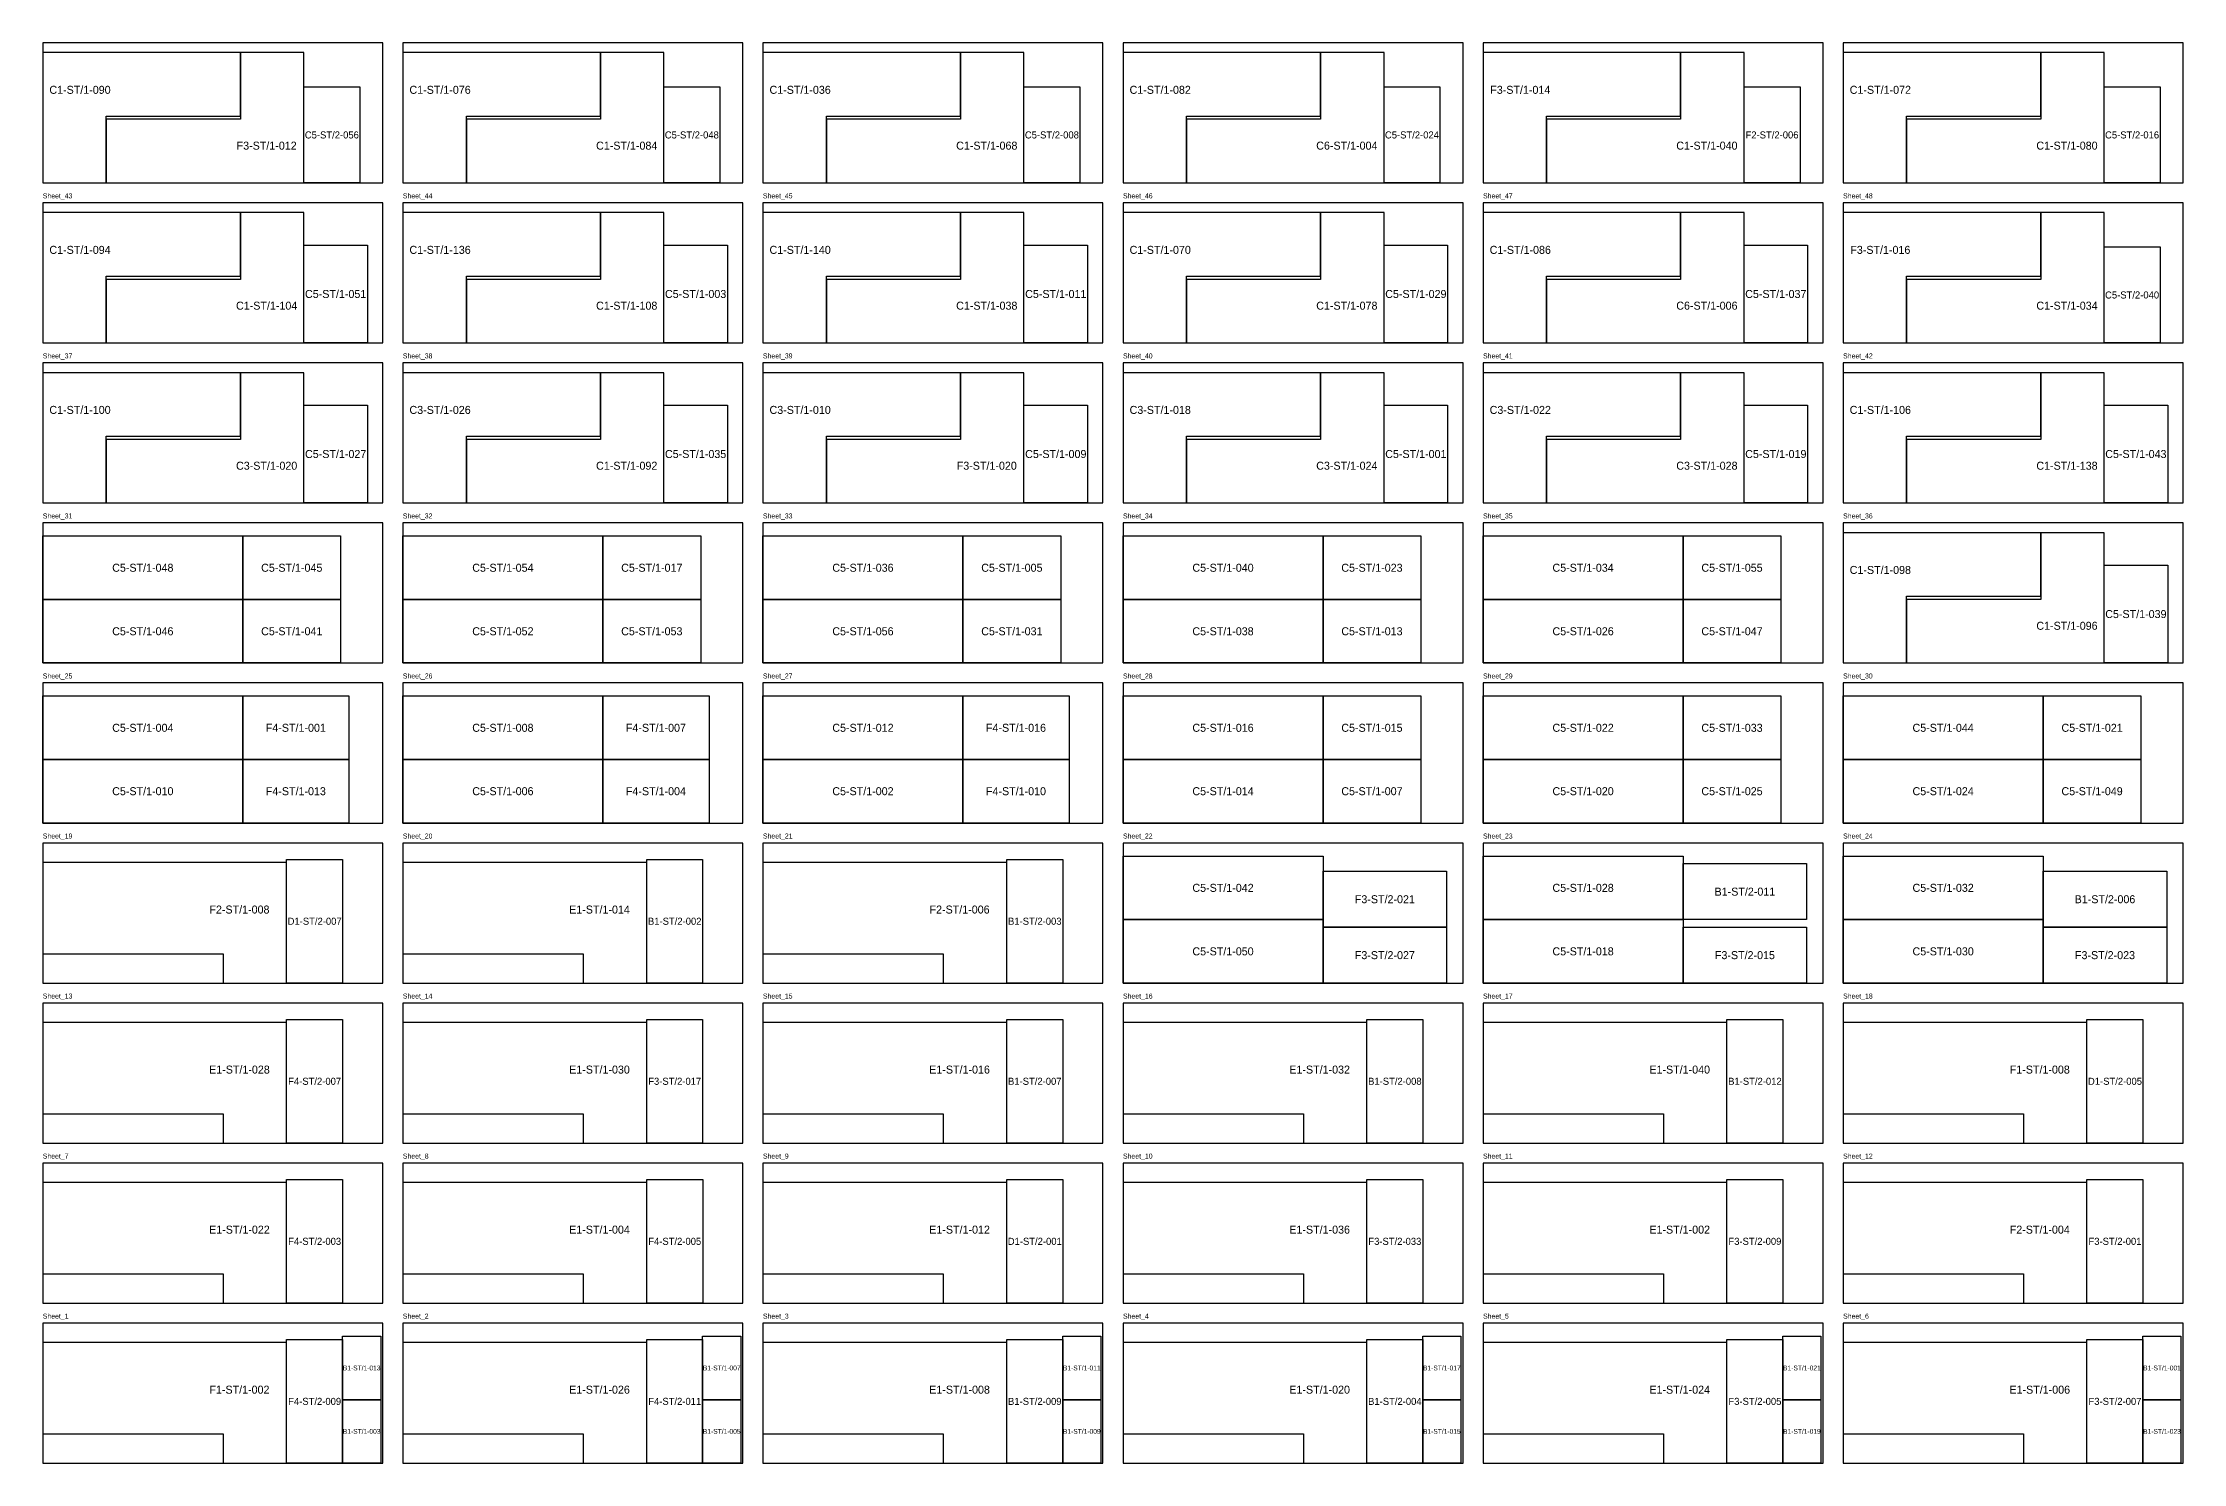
# Model space of a CAD drawing. Header units: millimetres. Extents: x 0 to 21400, y 0 to 52698.
# Drawn here: x 0 to 21400, y 0 to 14200 of the extents above; entities that cross this region are included whole.
import ezdxf
from ezdxf.enums import TextEntityAlignment as Align

# ---------------------------------------------------------------- set-up
doc = ezdxf.new("R2010")
doc.units = ezdxf.units.MM
for name, color, linetype in [('NUMBERS', 7, 'Continuous'), ('OUTER', 7, 'Continuous'), ('SHEET_BORDER', 7, 'Continuous')]:
    doc.layers.add(name, color=color, linetype=linetype)

msp = doc.modelspace()

# ---------------------------------------------------------------- linework, layer by layer
at = {"layer": 'OUTER'}
for points in [[(0, 14102), (0, 12800), (635, 12800), (635, 13467), (1975, 13467), (1975, 14102), (0, 14102)], [(2610, 12800), (2610, 14102), (1975, 14102), (1975, 13435), (635, 13435), (635, 12800), (2610, 12800)], [(3600, 14102), (3600, 12800), (4235, 12800), (4235, 13467), (5575, 13467), (5575, 14102), (3600, 14102)], [(6210, 12800), (6210, 14102), (5575, 14102), (5575, 13435), (4235, 13435), (4235, 12800), (6210, 12800)], [(7200, 14102), (7200, 12800), (7835, 12800), (7835, 13467), (9175, 13467), (9175, 14102), (7200, 14102)], [(9810, 12800), (9810, 14102), (9175, 14102), (9175, 13435), (7835, 13435), (7835, 12800), (9810, 12800)], [(10800, 14102), (10800, 12800), (11435, 12800), (11435, 13467), (12775, 13467), (12775, 14102), (10800, 14102)], [(13410, 12800), (13410, 14102), (12775, 14102), (12775, 13435), (11435, 13435), (11435, 12800), (13410, 12800)], [(14400, 14102), (14400, 12800), (15035, 12800), (15035, 13467), (16375, 13467), (16375, 14102), (14400, 14102)], [(17010, 12800), (17010, 14102), (16375, 14102), (16375, 13435), (15035, 13435), (15035, 12800), (17010, 12800)], [(18000, 14102), (18000, 12800), (18635, 12800), (18635, 13467), (19975, 13467), (19975, 14102), (18000, 14102)], [(20610, 12800), (20610, 14102), (19975, 14102), (19975, 13435), (18635, 13435), (18635, 12800), (20610, 12800)], [(2610, 12800), (2610, 13759), (3169, 13759), (3169, 12800), (2610, 12800)], [(6210, 12800), (6210, 13759), (6769, 13759), (6769, 12800), (6210, 12800)], [(9810, 12800), (9810, 13759), (10369, 13759), (10369, 12800), (9810, 12800)], [(13410, 12800), (13410, 13759), (13969, 13759), (13969, 12800), (13410, 12800)], [(17010, 12800), (17010, 13759), (17569, 13759), (17569, 12800), (17010, 12800)], [(20610, 12800), (20610, 13759), (21169, 13759), (21169, 12800), (20610, 12800)], [(0, 12502), (0, 11200), (635, 11200), (635, 11867), (1975, 11867), (1975, 12502), (0, 12502)], [(2610, 11200), (2610, 12502), (1975, 12502), (1975, 11835), (635, 11835), (635, 11200), (2610, 11200)], [(3600, 12502), (3600, 11200), (4235, 11200), (4235, 11867), (5575, 11867), (5575, 12502), (3600, 12502)], [(6210, 11200), (6210, 12502), (5575, 12502), (5575, 11835), (4235, 11835), (4235, 11200), (6210, 11200)], [(7200, 12502), (7200, 11200), (7835, 11200), (7835, 11867), (9175, 11867), (9175, 12502), (7200, 12502)], [(9810, 11200), (9810, 12502), (9175, 12502), (9175, 11835), (7835, 11835), (7835, 11200), (9810, 11200)], [(10800, 12502), (10800, 11200), (11435, 11200), (11435, 11867), (12775, 11867), (12775, 12502), (10800, 12502)], [(13410, 11200), (13410, 12502), (12775, 12502), (12775, 11835), (11435, 11835), (11435, 11200), (13410, 11200)], [(14400, 12502), (14400, 11200), (15035, 11200), (15035, 11867), (16375, 11867), (16375, 12502), (14400, 12502)], [(17010, 11200), (17010, 12502), (16375, 12502), (16375, 11835), (15035, 11835), (15035, 11200), (17010, 11200)], [(18000, 12502), (18000, 11200), (18635, 11200), (18635, 11867), (19975, 11867), (19975, 12502), (18000, 12502)], [(20610, 11200), (20610, 12502), (19975, 12502), (19975, 11835), (18635, 11835), (18635, 11200), (20610, 11200)], [(2610, 11200), (2610, 12178), (3245, 12178), (3245, 11200), (2610, 11200)], [(6210, 11200), (6210, 12178), (6845, 12178), (6845, 11200), (6210, 11200)], [(9810, 11200), (9810, 12178), (10445, 12178), (10445, 11200), (9810, 11200)], [(13410, 11200), (13410, 12178), (14045, 12178), (14045, 11200), (13410, 11200)], [(17010, 11200), (17010, 12178), (17645, 12178), (17645, 11200), (17010, 11200)], [(20610, 11200), (20610, 12159), (21169, 12159), (21169, 11200), (20610, 11200)], [(0, 10902), (0, 9600), (635, 9600), (635, 10267), (1975, 10267), (1975, 10902), (0, 10902)], [(2610, 9600), (2610, 10902), (1975, 10902), (1975, 10235), (635, 10235), (635, 9600), (2610, 9600)], [(3600, 10902), (3600, 9600), (4235, 9600), (4235, 10267), (5575, 10267), (5575, 10902), (3600, 10902)], [(6210, 9600), (6210, 10902), (5575, 10902), (5575, 10235), (4235, 10235), (4235, 9600), (6210, 9600)], [(7200, 10902), (7200, 9600), (7835, 9600), (7835, 10267), (9175, 10267), (9175, 10902), (7200, 10902)], [(9810, 9600), (9810, 10902), (9175, 10902), (9175, 10235), (7835, 10235), (7835, 9600), (9810, 9600)], [(10800, 10902), (10800, 9600), (11435, 9600), (11435, 10267), (12775, 10267), (12775, 10902), (10800, 10902)], [(13410, 9600), (13410, 10902), (12775, 10902), (12775, 10235), (11435, 10235), (11435, 9600), (13410, 9600)], [(14400, 10902), (14400, 9600), (15035, 9600), (15035, 10267), (16375, 10267), (16375, 10902), (14400, 10902)], [(17010, 9600), (17010, 10902), (16375, 10902), (16375, 10235), (15035, 10235), (15035, 9600), (17010, 9600)], [(18000, 10902), (18000, 9600), (18635, 9600), (18635, 10267), (19975, 10267), (19975, 10902), (18000, 10902)], [(20610, 9600), (20610, 10902), (19975, 10902), (19975, 10235), (18635, 10235), (18635, 9600), (20610, 9600)], [(2610, 9600), (2610, 10578), (3245, 10578), (3245, 9600), (2610, 9600)], [(6210, 9600), (6210, 10578), (6845, 10578), (6845, 9600), (6210, 9600)], [(9810, 9600), (9810, 10578), (10445, 10578), (10445, 9600), (9810, 9600)], [(13410, 9600), (13410, 10578), (14045, 10578), (14045, 9600), (13410, 9600)], [(17010, 9600), (17010, 10578), (17645, 10578), (17645, 9600), (17010, 9600)], [(21245, 10578), (21245, 9600), (20610, 9600), (20610, 10578), (21245, 10578)], [(0, 9270), (2000, 9270), (2000, 8635), (0, 8635), (0, 9270)], [(2000, 9270), (2978, 9270), (2978, 8635), (2000, 8635), (2000, 9270)], [(3600, 9270), (5600, 9270), (5600, 8635), (3600, 8635), (3600, 9270)], [(5600, 9270), (6578, 9270), (6578, 8635), (5600, 8635), (5600, 9270)], [(7200, 9270), (9200, 9270), (9200, 8635), (7200, 8635), (7200, 9270)], [(9200, 9270), (10178, 9270), (10178, 8635), (9200, 8635), (9200, 9270)], [(10800, 9270), (12800, 9270), (12800, 8635), (10800, 8635), (10800, 9270)], [(12800, 9270), (13778, 9270), (13778, 8635), (12800, 8635), (12800, 9270)], [(14400, 9270), (16400, 9270), (16400, 8635), (14400, 8635), (14400, 9270)], [(16400, 9270), (17378, 9270), (17378, 8635), (16400, 8635), (16400, 9270)], [(18000, 9302), (18000, 8000), (18635, 8000), (18635, 8667), (19975, 8667), (19975, 9302), (18000, 9302)], [(20610, 8000), (20610, 9302), (19975, 9302), (19975, 8635), (18635, 8635), (18635, 8000), (20610, 8000)], [(20610, 8000), (20610, 8978), (21245, 8978), (21245, 8000), (20610, 8000)], [(0, 8635), (2000, 8635), (2000, 8000), (0, 8000), (0, 8635)], [(2000, 8635), (2978, 8635), (2978, 8000), (2000, 8000), (2000, 8635)], [(3600, 8635), (5600, 8635), (5600, 8000), (3600, 8000), (3600, 8635)], [(5600, 8635), (6578, 8635), (6578, 8000), (5600, 8000), (5600, 8635)], [(7200, 8635), (9200, 8635), (9200, 8000), (7200, 8000), (7200, 8635)], [(9200, 8635), (10178, 8635), (10178, 8000), (9200, 8000), (9200, 8635)], [(10800, 8635), (12800, 8635), (12800, 8000), (10800, 8000), (10800, 8635)], [(12800, 8635), (13778, 8635), (13778, 8000), (12800, 8000), (12800, 8635)], [(14400, 8635), (16400, 8635), (16400, 8000), (14400, 8000), (14400, 8635)], [(16400, 8635), (17378, 8635), (17378, 8000), (16400, 8000), (16400, 8635)], [(0, 7670), (2000, 7670), (2000, 7035), (0, 7035), (0, 7670)], [(2000, 7670), (3061, 7670), (3061, 7035), (2000, 7035), (2000, 7670)], [(3600, 7670), (5600, 7670), (5600, 7035), (3600, 7035), (3600, 7670)], [(5600, 7670), (6661, 7670), (6661, 7035), (5600, 7035), (5600, 7670)], [(7200, 7670), (9200, 7670), (9200, 7035), (7200, 7035), (7200, 7670)], [(9200, 7670), (10261, 7670), (10261, 7035), (9200, 7035), (9200, 7670)], [(10800, 7670), (12800, 7670), (12800, 7035), (10800, 7035), (10800, 7670)], [(12800, 7670), (13778, 7670), (13778, 7035), (12800, 7035), (12800, 7670)], [(14400, 7670), (16400, 7670), (16400, 7035), (14400, 7035), (14400, 7670)], [(16400, 7670), (17378, 7670), (17378, 7035), (16400, 7035), (16400, 7670)], [(18000, 7670), (20000, 7670), (20000, 7035), (18000, 7035), (18000, 7670)], [(20000, 7670), (20978, 7670), (20978, 7035), (20000, 7035), (20000, 7670)], [(0, 7035), (2000, 7035), (2000, 6400), (0, 6400), (0, 7035)], [(2000, 7035), (3061, 7035), (3061, 6400), (2000, 6400), (2000, 7035)], [(3600, 7035), (5600, 7035), (5600, 6400), (3600, 6400), (3600, 7035)], [(5600, 7035), (6661, 7035), (6661, 6400), (5600, 6400), (5600, 7035)], [(7200, 7035), (9200, 7035), (9200, 6400), (7200, 6400), (7200, 7035)], [(9200, 7035), (10261, 7035), (10261, 6400), (9200, 6400), (9200, 7035)], [(10800, 7035), (12800, 7035), (12800, 6400), (10800, 6400), (10800, 7035)], [(12800, 7035), (13778, 7035), (13778, 6400), (12800, 6400), (12800, 7035)], [(14400, 7035), (16400, 7035), (16400, 6400), (14400, 6400), (14400, 7035)], [(16400, 7035), (17378, 7035), (17378, 6400), (16400, 6400), (16400, 7035)], [(18000, 7035), (20000, 7035), (20000, 6400), (18000, 6400), (18000, 7035)], [(20000, 7035), (20978, 7035), (20978, 6400), (20000, 6400), (20000, 7035)], [(1803, 5092), (1803, 4800), (2438, 4800), (2438, 6006), (0, 6006), (0, 5092), (1803, 5092)], [(2438, 4800), (2438, 6035), (2997, 6035), (2997, 4800), (2438, 4800)], [(5403, 5092), (5403, 4800), (6038, 4800), (6038, 6006), (3600, 6006), (3600, 5092), (5403, 5092)], [(6038, 4800), (6038, 6035), (6597, 6035), (6597, 4800), (6038, 4800)], [(9003, 5092), (9003, 4800), (9638, 4800), (9638, 6006), (7200, 6006), (7200, 5092), (9003, 5092)], [(9638, 4800), (9638, 6035), (10197, 6035), (10197, 4800), (9638, 4800)], [(10800, 6070), (12800, 6070), (12800, 5435), (10800, 5435), (10800, 6070)], [(14400, 6070), (16400, 6070), (16400, 5435), (14400, 5435), (14400, 6070)], [(16400, 5994), (17635, 5994), (17635, 5435), (16400, 5435), (16400, 5994)], [(18000, 6070), (20000, 6070), (20000, 5435), (18000, 5435), (18000, 6070)], [(12800, 5918), (14035, 5918), (14035, 5359), (12800, 5359), (12800, 5918)], [(20000, 5918), (21235, 5918), (21235, 5359), (20000, 5359), (20000, 5918)], [(10800, 5435), (12800, 5435), (12800, 4800), (10800, 4800), (10800, 5435)], [(12800, 5359), (14035, 5359), (14035, 4800), (12800, 4800), (12800, 5359)], [(14400, 5435), (16400, 5435), (16400, 4800), (14400, 4800), (14400, 5435)], [(16400, 5359), (17635, 5359), (17635, 4800), (16400, 4800), (16400, 5359)], [(18000, 5435), (20000, 5435), (20000, 4800), (18000, 4800), (18000, 5435)], [(20000, 5359), (21235, 5359), (21235, 4800), (20000, 4800), (20000, 5359)], [(1803, 3492), (1803, 3200), (2438, 3200), (2438, 4406), (0, 4406), (0, 3492), (1803, 3492)], [(2438, 3200), (2438, 4435), (2997, 4435), (2997, 3200), (2438, 3200)], [(5403, 3492), (5403, 3200), (6038, 3200), (6038, 4406), (3600, 4406), (3600, 3492), (5403, 3492)], [(6038, 3200), (6038, 4435), (6597, 4435), (6597, 3200), (6038, 3200)], [(9003, 3492), (9003, 3200), (9638, 3200), (9638, 4406), (7200, 4406), (7200, 3492), (9003, 3492)], [(9638, 3200), (9638, 4435), (10197, 4435), (10197, 3200), (9638, 3200)], [(12603, 3492), (12603, 3200), (13238, 3200), (13238, 4406), (10800, 4406), (10800, 3492), (12603, 3492)], [(13238, 3200), (13238, 4435), (13797, 4435), (13797, 3200), (13238, 3200)], [(16203, 3492), (16203, 3200), (16838, 3200), (16838, 4406), (14400, 4406), (14400, 3492), (16203, 3492)], [(16838, 3200), (16838, 4435), (17397, 4435), (17397, 3200), (16838, 3200)], [(19803, 3492), (19803, 3200), (20438, 3200), (20438, 4406), (18000, 4406), (18000, 3492), (19803, 3492)], [(20438, 3200), (20438, 4435), (20997, 4435), (20997, 3200), (20438, 3200)], [(1803, 1892), (1803, 1600), (2438, 1600), (2438, 2806), (0, 2806), (0, 1892), (1803, 1892)], [(2438, 1600), (2438, 2835), (2997, 2835), (2997, 1600), (2438, 1600)], [(5403, 1892), (5403, 1600), (6038, 1600), (6038, 2806), (3600, 2806), (3600, 1892), (5403, 1892)], [(6598, 2835), (6598, 1600), (6039, 1600), (6039, 2835), (6598, 2835)], [(9003, 1892), (9003, 1600), (9638, 1600), (9638, 2806), (7200, 2806), (7200, 1892), (9003, 1892)], [(9638, 1600), (9638, 2835), (10197, 2835), (10197, 1600), (9638, 1600)], [(12603, 1892), (12603, 1600), (13238, 1600), (13238, 2806), (10800, 2806), (10800, 1892), (12603, 1892)], [(13238, 1600), (13238, 2835), (13797, 2835), (13797, 1600), (13238, 1600)], [(16203, 1892), (16203, 1600), (16838, 1600), (16838, 2806), (14400, 2806), (14400, 1892), (16203, 1892)], [(16838, 1600), (16838, 2835), (17397, 2835), (17397, 1600), (16838, 1600)], [(19803, 1892), (19803, 1600), (20438, 1600), (20438, 2806), (18000, 2806), (18000, 1892), (19803, 1892)], [(20438, 1600), (20438, 2835), (20997, 2835), (20997, 1600), (20438, 1600)], [(1803, 292), (1803, 0), (2438, 0), (2438, 1206), (0, 1206), (0, 292), (1803, 292)], [(2438, 0), (2438, 1235), (2997, 1235), (2997, 0), (2438, 0)], [(2997, 635), (2997, 1270), (3378, 1270), (3378, 635), (2997, 635)], [(5403, 292), (5403, 0), (6038, 0), (6038, 1206), (3600, 1206), (3600, 292), (5403, 292)], [(6038, 0), (6038, 1235), (6597, 1235), (6597, 0), (6038, 0)], [(6597, 635), (6597, 1270), (6978, 1270), (6978, 635), (6597, 635)], [(9003, 292), (9003, 0), (9638, 0), (9638, 1206), (7200, 1206), (7200, 292), (9003, 292)], [(9638, 0), (9638, 1235), (10197, 1235), (10197, 0), (9638, 0)], [(10197, 635), (10197, 1270), (10578, 1270), (10578, 635), (10197, 635)], [(12603, 292), (12603, 0), (13238, 0), (13238, 1206), (10800, 1206), (10800, 292), (12603, 292)], [(13238, 0), (13238, 1235), (13797, 1235), (13797, 0), (13238, 0)], [(13797, 635), (13797, 1270), (14178, 1270), (14178, 635), (13797, 635)], [(16203, 292), (16203, 0), (16838, 0), (16838, 1206), (14400, 1206), (14400, 292), (16203, 292)], [(16838, 0), (16838, 1235), (17397, 1235), (17397, 0), (16838, 0)], [(17397, 635), (17397, 1270), (17778, 1270), (17778, 635), (17397, 635)], [(19803, 292), (19803, 0), (20438, 0), (20438, 1206), (18000, 1206), (18000, 292), (19803, 292)], [(20438, 0), (20438, 1235), (20997, 1235), (20997, 0), (20438, 0)], [(20997, 635), (20997, 1270), (21378, 1270), (21378, 635), (20997, 635)], [(2997, 0), (2997, 635), (3378, 635), (3378, 0), (2997, 0)], [(6597, 0), (6597, 635), (6978, 635), (6978, 0), (6597, 0)], [(10197, 0), (10197, 635), (10578, 635), (10578, 0), (10197, 0)], [(13797, 0), (13797, 635), (14178, 635), (14178, 0), (13797, 0)], [(17397, 0), (17397, 635), (17778, 635), (17778, 0), (17397, 0)], [(20997, 0), (20997, 635), (21378, 635), (21378, 0), (20997, 0)]]:
    msp.add_lwpolyline(points, dxfattribs=at)
at = {"layer": 'SHEET_BORDER', "color": 1}
for points in [[(0, 12800), (3400, 12800), (3400, 14200), (0, 14200), (0, 12800)], [(3600, 12800), (7000, 12800), (7000, 14200), (3600, 14200), (3600, 12800)], [(7200, 12800), (10600, 12800), (10600, 14200), (7200, 14200), (7200, 12800)], [(10800, 12800), (14200, 12800), (14200, 14200), (10800, 14200), (10800, 12800)], [(14400, 12800), (17800, 12800), (17800, 14200), (14400, 14200), (14400, 12800)], [(18000, 12800), (21400, 12800), (21400, 14200), (18000, 14200), (18000, 12800)], [(0, 11200), (3400, 11200), (3400, 12600), (0, 12600), (0, 11200)], [(3600, 11200), (7000, 11200), (7000, 12600), (3600, 12600), (3600, 11200)], [(7200, 11200), (10600, 11200), (10600, 12600), (7200, 12600), (7200, 11200)], [(10800, 11200), (14200, 11200), (14200, 12600), (10800, 12600), (10800, 11200)], [(14400, 11200), (17800, 11200), (17800, 12600), (14400, 12600), (14400, 11200)], [(18000, 11200), (21400, 11200), (21400, 12600), (18000, 12600), (18000, 11200)], [(0, 9600), (3400, 9600), (3400, 11000), (0, 11000), (0, 9600)], [(3600, 9600), (7000, 9600), (7000, 11000), (3600, 11000), (3600, 9600)], [(7200, 9600), (10600, 9600), (10600, 11000), (7200, 11000), (7200, 9600)], [(10800, 9600), (14200, 9600), (14200, 11000), (10800, 11000), (10800, 9600)], [(14400, 9600), (17800, 9600), (17800, 11000), (14400, 11000), (14400, 9600)], [(18000, 9600), (21400, 9600), (21400, 11000), (18000, 11000), (18000, 9600)], [(0, 8000), (3400, 8000), (3400, 9400), (0, 9400), (0, 8000)], [(3600, 8000), (7000, 8000), (7000, 9400), (3600, 9400), (3600, 8000)], [(7200, 8000), (10600, 8000), (10600, 9400), (7200, 9400), (7200, 8000)], [(10800, 8000), (14200, 8000), (14200, 9400), (10800, 9400), (10800, 8000)], [(14400, 8000), (17800, 8000), (17800, 9400), (14400, 9400), (14400, 8000)], [(18000, 8000), (21400, 8000), (21400, 9400), (18000, 9400), (18000, 8000)], [(0, 6400), (3400, 6400), (3400, 7800), (0, 7800), (0, 6400)], [(3600, 6400), (7000, 6400), (7000, 7800), (3600, 7800), (3600, 6400)], [(7200, 6400), (10600, 6400), (10600, 7800), (7200, 7800), (7200, 6400)], [(10800, 6400), (14200, 6400), (14200, 7800), (10800, 7800), (10800, 6400)], [(14400, 6400), (17800, 6400), (17800, 7800), (14400, 7800), (14400, 6400)], [(18000, 6400), (21400, 6400), (21400, 7800), (18000, 7800), (18000, 6400)], [(0, 4800), (3400, 4800), (3400, 6200), (0, 6200), (0, 4800)], [(3600, 4800), (7000, 4800), (7000, 6200), (3600, 6200), (3600, 4800)], [(7200, 4800), (10600, 4800), (10600, 6200), (7200, 6200), (7200, 4800)], [(10800, 4800), (14200, 4800), (14200, 6200), (10800, 6200), (10800, 4800)], [(14400, 4800), (17800, 4800), (17800, 6200), (14400, 6200), (14400, 4800)], [(18000, 4800), (21400, 4800), (21400, 6200), (18000, 6200), (18000, 4800)], [(0, 3200), (3400, 3200), (3400, 4600), (0, 4600), (0, 3200)], [(3600, 3200), (7000, 3200), (7000, 4600), (3600, 4600), (3600, 3200)], [(7200, 3200), (10600, 3200), (10600, 4600), (7200, 4600), (7200, 3200)], [(10800, 3200), (14200, 3200), (14200, 4600), (10800, 4600), (10800, 3200)], [(14400, 3200), (17800, 3200), (17800, 4600), (14400, 4600), (14400, 3200)], [(18000, 3200), (21400, 3200), (21400, 4600), (18000, 4600), (18000, 3200)], [(0, 1600), (3400, 1600), (3400, 3000), (0, 3000), (0, 1600)], [(3600, 1600), (7000, 1600), (7000, 3000), (3600, 3000), (3600, 1600)], [(7200, 1600), (10600, 1600), (10600, 3000), (7200, 3000), (7200, 1600)], [(10800, 1600), (14200, 1600), (14200, 3000), (10800, 3000), (10800, 1600)], [(14400, 1600), (17800, 1600), (17800, 3000), (14400, 3000), (14400, 1600)], [(18000, 1600), (21400, 1600), (21400, 3000), (18000, 3000), (18000, 1600)], [(0, 0), (3400, 0), (3400, 1400), (0, 1400), (0, 0)], [(3600, 0), (7000, 0), (7000, 1400), (3600, 1400), (3600, 0)], [(7200, 0), (10600, 0), (10600, 1400), (7200, 1400), (7200, 0)], [(10800, 0), (14200, 0), (14200, 1400), (10800, 1400), (10800, 0)], [(14400, 0), (17800, 0), (17800, 1400), (14400, 1400), (14400, 0)], [(18000, 0), (21400, 0), (21400, 1400), (18000, 1400), (18000, 0)]]:
    msp.add_lwpolyline(points, dxfattribs=at)

# ---------------------------------------------------------------- texts
at = {"layer": 'NUMBERS'}
for s, height, p in [('C1-ST/1-090', 80, (372, 13730)), ('C1-ST/1-076', 80, (3972, 13730)), ('C1-ST/1-036', 80, (7572, 13730)), ('C1-ST/1-082', 80, (11172, 13730)), ('F3-ST/1-014', 80, (14772, 13730)), ('C1-ST/1-072', 80, (18372, 13730)), ('C5-ST/2-056', 70.56, (2890, 13279)), ('C5-ST/2-048', 70.56, (6489, 13279)), ('C5-ST/2-008', 70.56, (10089, 13279)), ('C5-ST/2-024', 70.56, (13689, 13279)), ('F2-ST/2-006', 70.56, (17289, 13279)), ('C5-ST/2-016', 70.56, (20889, 13279)), ('F3-ST/1-012', 80, (2238, 13172)), ('C1-ST/1-084', 80, (5838, 13172)), ('C1-ST/1-068', 80, (9438, 13172)), ('C6-ST/1-004', 80, (13038, 13172)), ('C1-ST/1-040', 80, (16638, 13172)), ('C1-ST/1-080', 80, (20238, 13172)), ('C1-ST/1-094', 80, (372, 12130)), ('C1-ST/1-136', 80, (3972, 12130)), ('C1-ST/1-140', 80, (7572, 12130)), ('C1-ST/1-070', 80, (11172, 12130)), ('C1-ST/1-086', 80, (14772, 12130)), ('F3-ST/1-016', 80, (18372, 12130)), ('C1-ST/1-104', 80, (2238, 11572)), ('C5-ST/1-051', 80, (2928, 11689)), ('C1-ST/1-108', 80, (5838, 11572)), ('C5-ST/1-003', 80, (6527, 11689)), ('C1-ST/1-038', 80, (9438, 11572)), ('C5-ST/1-011', 80, (10128, 11689)), ('C1-ST/1-078', 80, (13038, 11572)), ('C5-ST/1-029', 80, (13728, 11689)), ('C6-ST/1-006', 80, (16638, 11572)), ('C5-ST/1-037', 80, (17327, 11689)), ('C1-ST/1-034', 80, (20238, 11572)), ('C5-ST/2-040', 70.56, (20889, 11679)), ('C1-ST/1-100', 80, (372, 10530)), ('C3-ST/1-026', 80, (3972, 10530)), ('C3-ST/1-010', 80, (7572, 10530)), ('C3-ST/1-018', 80, (11172, 10530)), ('C3-ST/1-022', 80, (14772, 10530)), ('C1-ST/1-106', 80, (18372, 10530)), ('C5-ST/1-027', 80, (2928, 10089)), ('C5-ST/1-035', 80, (6527, 10089)), ('C5-ST/1-009', 80, (10128, 10089)), ('C5-ST/1-001', 80, (13728, 10089)), ('C5-ST/1-019', 80, (17327, 10089)), ('C5-ST/1-043', 80, (20927, 10089)), ('C3-ST/1-020', 80, (2238, 9972)), ('C1-ST/1-092', 80, (5838, 9972)), ('F3-ST/1-020', 80, (9438, 9972)), ('C3-ST/1-024', 80, (13038, 9972)), ('C3-ST/1-028', 80, (16638, 9972)), ('C1-ST/1-138', 80, (20238, 9972)), ('C5-ST/1-048', 80, (1000, 8952)), ('C5-ST/1-045', 80, (2489, 8952)), ('C5-ST/1-054', 80, (4600, 8952)), ('C5-ST/1-017', 80, (6089, 8952)), ('C5-ST/1-036', 80, (8200, 8952)), ('C5-ST/1-005', 80, (9689, 8952)), ('C5-ST/1-040', 80, (11800, 8952)), ('C5-ST/1-023', 80, (13289, 8952)), ('C5-ST/1-034', 80, (15400, 8952)), ('C5-ST/1-055', 80, (16889, 8952)), ('C1-ST/1-098', 80, (18372, 8930)), ('C5-ST/1-046', 80, (1000, 8317)), ('C5-ST/1-041', 80, (2489, 8317)), ('C5-ST/1-052', 80, (4600, 8317)), ('C5-ST/1-053', 80, (6089, 8317)), ('C5-ST/1-056', 80, (8200, 8317)), ('C5-ST/1-031', 80, (9689, 8317)), ('C5-ST/1-038', 80, (11800, 8317)), ('C5-ST/1-013', 80, (13289, 8317)), ('C5-ST/1-026', 80, (15400, 8317)), ('C5-ST/1-047', 80, (16889, 8317)), ('C1-ST/1-096', 80, (20238, 8372)), ('C5-ST/1-039', 80, (20927, 8489)), ('C5-ST/1-004', 80, (1000, 7352)), ('F4-ST/1-001', 80, (2530, 7352)), ('C5-ST/1-008', 80, (4600, 7352)), ('F4-ST/1-007', 80, (6130, 7352)), ('C5-ST/1-012', 80, (8200, 7352)), ('F4-ST/1-016', 80, (9730, 7352)), ('C5-ST/1-016', 80, (11800, 7352)), ('C5-ST/1-015', 80, (13289, 7352)), ('C5-ST/1-022', 80, (15400, 7352)), ('C5-ST/1-033', 80, (16889, 7352)), ('C5-ST/1-044', 80, (19000, 7352)), ('C5-ST/1-021', 80, (20489, 7352)), ('C5-ST/1-010', 80, (1000, 6718)), ('F4-ST/1-013', 80, (2530, 6718)), ('C5-ST/1-006', 80, (4600, 6718)), ('F4-ST/1-004', 80, (6130, 6718)), ('C5-ST/1-002', 80, (8200, 6718)), ('F4-ST/1-010', 80, (9730, 6718)), ('C5-ST/1-014', 80, (11800, 6718)), ('C5-ST/1-007', 80, (13289, 6718)), ('C5-ST/1-020', 80, (15400, 6718)), ('C5-ST/1-025', 80, (16889, 6718)), ('C5-ST/1-024', 80, (19000, 6718)), ('C5-ST/1-049', 80, (20489, 6718)), ('C5-ST/1-042', 80, (11800, 5752)), ('C5-ST/1-028', 80, (15400, 5752)), ('C5-ST/1-032', 80, (19000, 5752)), ('F2-ST/1-008', 80, (1966, 5535)), ('E1-ST/1-014', 80, (5566, 5535)), ('F2-ST/1-006', 80, (9166, 5535)), ('F3-ST/2-021', 80, (13418, 5638)), ('B1-ST/2-011', 80, (17018, 5714)), ('B1-ST/2-006', 80, (20618, 5638)), ('D1-ST/2-007', 70.56, (2718, 5418)), ('B1-ST/2-002', 70.56, (6318, 5418)), ('B1-ST/2-003', 70.56, (9918, 5418)), ('C5-ST/1-050', 80, (11800, 5117)), ('C5-ST/1-018', 80, (15400, 5117)), ('C5-ST/1-030', 80, (19000, 5117)), ('F3-ST/2-027', 80, (13418, 5079)), ('F3-ST/2-015', 80, (17018, 5079)), ('F3-ST/2-023', 80, (20618, 5079)), ('E1-ST/1-028', 80, (1966, 3935)), ('F4-ST/2-007', 70.56, (2718, 3818)), ('E1-ST/1-030', 80, (5566, 3935)), ('F3-ST/2-017', 70.56, (6318, 3818)), ('E1-ST/1-016', 80, (9166, 3935)), ('B1-ST/2-007', 70.56, (9918, 3818)), ('E1-ST/1-032', 80, (12766, 3935)), ('B1-ST/2-008', 70.56, (13518, 3818)), ('E1-ST/1-040', 80, (16366, 3935)), ('B1-ST/2-012', 70.56, (17118, 3818)), ('F1-ST/1-008', 80, (19966, 3935)), ('D1-ST/2-005', 70.56, (20718, 3818)), ('E1-ST/1-022', 80, (1966, 2335)), ('E1-ST/1-004', 80, (5566, 2335)), ('E1-ST/1-012', 80, (9166, 2335)), ('E1-ST/1-036', 80, (12766, 2335)), ('E1-ST/1-002', 80, (16366, 2335)), ('F2-ST/1-004', 80, (19966, 2335)), ('F4-ST/2-003', 70.56, (2718, 2218)), ('F4-ST/2-005', 70.56, (6318, 2218)), ('D1-ST/2-001', 70.56, (9918, 2218)), ('F3-ST/2-033', 70.56, (13518, 2218)), ('F3-ST/2-009', 70.56, (17118, 2218)), ('F3-ST/2-001', 70.56, (20718, 2218)), ('B1-ST/1-013', 48.11, (3188, 952)), ('B1-ST/1-007', 48.11, (6788, 952)), ('B1-ST/1-011', 48.11, (10388, 952)), ('B1-ST/1-017', 48.11, (13988, 952)), ('B1-ST/1-021', 48.11, (17588, 952)), ('B1-ST/1-001', 48.11, (21188, 952)), ('F1-ST/1-002', 80, (1966, 735)), ('F4-ST/2-009', 70.56, (2718, 618)), ('E1-ST/1-026', 80, (5566, 735)), ('F4-ST/2-011', 70.56, (6318, 618)), ('E1-ST/1-008', 80, (9166, 735)), ('B1-ST/2-009', 70.56, (9918, 618)), ('E1-ST/1-020', 80, (12766, 735)), ('B1-ST/2-004', 70.56, (13518, 618)), ('E1-ST/1-024', 80, (16366, 735)), ('F3-ST/2-005', 70.56, (17118, 618)), ('E1-ST/1-006', 80, (19966, 735)), ('F3-ST/2-007', 70.56, (20718, 618)), ('B1-ST/1-003', 48.11, (3188, 318)), ('B1-ST/1-005', 48.11, (6788, 318)), ('B1-ST/1-009', 48.11, (10388, 318)), ('B1-ST/1-015', 48.11, (13988, 318)), ('B1-ST/1-019', 48.11, (17588, 318)), ('B1-ST/1-023', 48.11, (21188, 318))]:
    msp.add_text(s, height=height, dxfattribs=at).set_placement(p, align=Align.MIDDLE_CENTER)
at = {"layer": 'SHEET_BORDER', "color": 1}
for s, p in [('Sheet_43', (0, 12630)), ('Sheet_44', (3600, 12630)), ('Sheet_45', (7200, 12630)), ('Sheet_46', (10800, 12630)), ('Sheet_47', (14400, 12630)), ('Sheet_48', (18000, 12630)), ('Sheet_37', (0, 11030)), ('Sheet_38', (3600, 11030)), ('Sheet_39', (7200, 11030)), ('Sheet_40', (10800, 11030)), ('Sheet_41', (14400, 11030)), ('Sheet_42', (18000, 11030)), ('Sheet_31', (0, 9430)), ('Sheet_32', (3600, 9430)), ('Sheet_33', (7200, 9430)), ('Sheet_34', (10800, 9430)), ('Sheet_35', (14400, 9430)), ('Sheet_36', (18000, 9430)), ('Sheet_25', (0, 7830)), ('Sheet_26', (3600, 7830)), ('Sheet_27', (7200, 7830)), ('Sheet_28', (10800, 7830)), ('Sheet_29', (14400, 7830)), ('Sheet_30', (18000, 7830)), ('Sheet_19', (0, 6230)), ('Sheet_20', (3600, 6230)), ('Sheet_21', (7200, 6230)), ('Sheet_22', (10800, 6230)), ('Sheet_23', (14400, 6230)), ('Sheet_24', (18000, 6230)), ('Sheet_13', (0, 4630)), ('Sheet_14', (3600, 4630)), ('Sheet_15', (7200, 4630)), ('Sheet_16', (10800, 4630)), ('Sheet_17', (14400, 4630)), ('Sheet_18', (18000, 4630)), ('Sheet_7', (0, 3030)), ('Sheet_8', (3600, 3030)), ('Sheet_9', (7200, 3030)), ('Sheet_10', (10800, 3030)), ('Sheet_11', (14400, 3030)), ('Sheet_12', (18000, 3030)), ('Sheet_1', (0, 1430)), ('Sheet_2', (3600, 1430)), ('Sheet_3', (7200, 1430)), ('Sheet_4', (10800, 1430)), ('Sheet_5', (14400, 1430)), ('Sheet_6', (18000, 1430))]:
    msp.add_text(s, height=50, dxfattribs=at).set_placement(p, align=Align.BOTTOM_LEFT)

doc.saveas('drawing.dxf')
